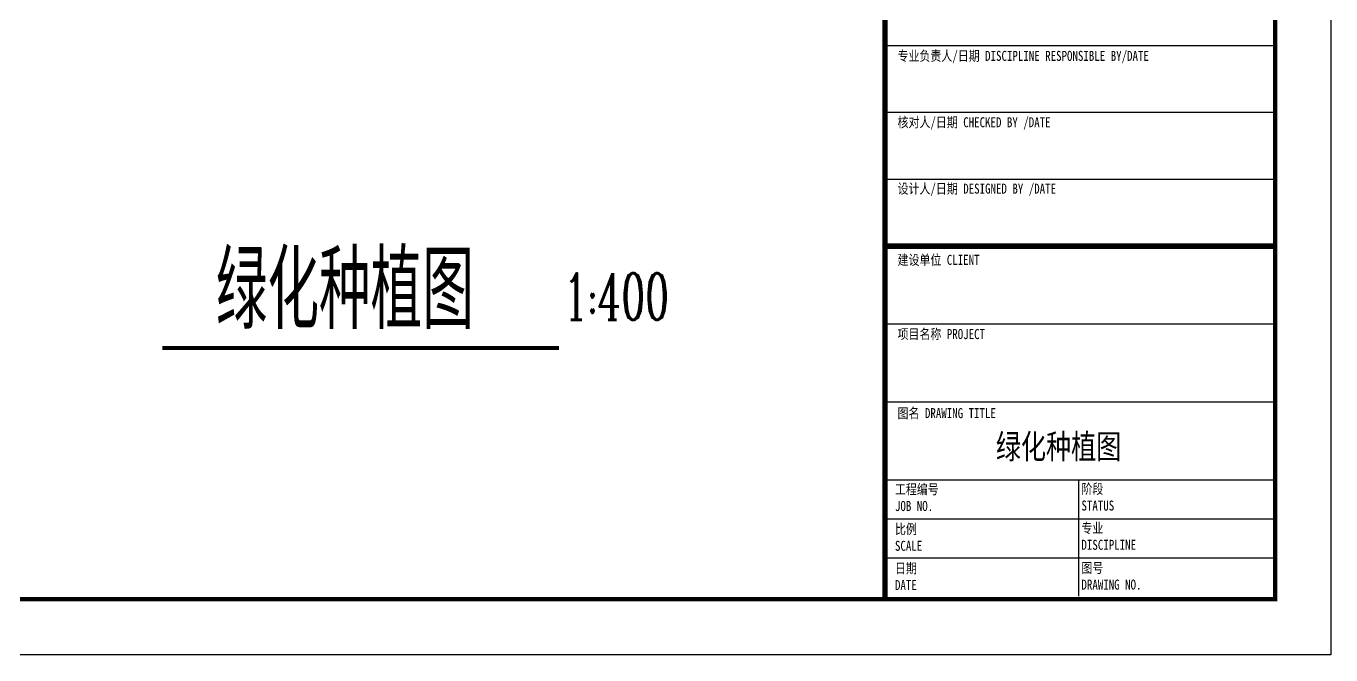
# Model space of a CAD drawing. Extents: x 1035948 to 1665131, y -158296 to 142149.
# Drawn here: x 1548077 to 1665131, y -158296 to -101856 of the extents above; entities that cross this region are included whole.
import ezdxf

# ---------------------------------------------------------------- set-up
doc = ezdxf.new("R2010")
doc.units = 0
doc.header["$LTSCALE"] = 200
doc.header["$MEASUREMENT"] = 0
doc.layers.get('0').update_dxf_attribs({"linetype": 'CONTINUOUS'})
for name, color, linetype in [('3', 7, 'CONTINUOUS'), ('PUB_TEXT', 7, 'CONTINUOUS'), ('TREE', 3, 'CONTINUOUS'), ('X1', 3, 'CONTINUOUS')]:
    doc.layers.add(name, color=color, linetype=linetype)
doc.styles.add('_HZPMK', font='txt.shx', dxfattribs={"width": 0.7, "bigfont": 'HZPMK.shx'})
doc.styles.add('_ROMANC', font='ROMANC.shx', dxfattribs={"width": 0.525})
doc.styles.add('DIM_FONT', font='SIMPLEX.shx', dxfattribs={"width": 0.8})
doc.styles.add('HZFS1', font='txt.shx', dxfattribs={"bigfont": 'HZTXT.SHX'})

msp = doc.modelspace()

# ---------------------------------------------------------------- linework, layer by layer
at = {"color": 3, "const_width": 500}
for points in [[(1625131.48832, -153296.27326), (1625131.48832, 133703.72674)], [(1625106.48832, -121617.17456), (1660131.48832, -121617.17456)]]:
    msp.add_lwpolyline(points, dxfattribs=at)
at = {"layer": '3', "color": 3}
msp.add_line((1660131.48832, -141296.27326), (1660131.48832, -153296.27326), dxfattribs=at)
at = {"layer": 'TREE', "const_width": 348}
msp.add_lwpolyline([(1560288.968, -130756.91226), (1595871.32172, -130756.91226)], dxfattribs=at)
at = {"layer": 'X1'}
for p, q in [((1625106.48832, -103585.73482), (1660131.48832, -103585.73482)), ((1625106.48832, -109585.73482), (1660131.48832, -109585.73482)), ((1625106.48832, -115585.73482), (1660131.48832, -115585.73482)), ((1625106.48832, -128585.73482), (1660131.48832, -128585.73482)), ((1625106.48832, -135585.73482), (1660131.48832, -135585.73482)), ((1625106.48832, -142585.73482), (1660131.48832, -142585.73482)), ((1642489.48141, -142585.73482), (1642489.48141, -153023.81894)), ((1625106.48832, -146085.73482), (1660131.48832, -146085.73482)), ((1625106.48832, -149585.73482), (1660131.48832, -149585.73482))]:
    msp.add_line(p, q, dxfattribs=at)
msp.add_lwpolyline([(1244631.48832, 138703.72674), (1665131.48832, 138703.72674), (1665131.48832, -158296.27326), (1244631.48832, -158296.27326)], close=True, dxfattribs=at)
at = {"layer": 'X1', "const_width": 400}
msp.add_lwpolyline([(1257131.48832, 133703.72674), (1257131.48832, -153296.27326), (1660131.48832, -153296.27326), (1660131.48832, 133703.72674), (1257131.48832, 133703.72674)], dxfattribs=at)

# ---------------------------------------------------------------- texts
at = {"style": 'HZFS1', "width": 0.9}
msp.add_text('绿化种植图 ', height=2500, dxfattribs=at).set_placement((1635077.08366, -140936.36558))
at = {"layer": 'PUB_TEXT'}
for s, height, style, width, p in [('绿化种植图 ', 6960, '_HZPMK', 0.7, (1565101.14163, -129047.97482)), ('1:400', 4176, '_ROMANC', 0.6, (1596310.91763, -128219.27601))]:
    msp.add_text(s, height=height, dxfattribs=dict(at, style=style, width=width)).set_placement(p)
at = {"layer": 'X1', "char_height": 900, "attachment_point": 1, "style": 'DIM_FONT'}
for s, insert, width in [('\\f宋体|b0|i0|c134|p2;专业负责人/日期 DISCIPLINE RESPONSIBLE BY/DATE', (1626256.90645, -104078.43952), 25522.6504835), ('\\f宋体|b0|i0|c134|p2;核对人/日期 CHECKED BY /DATE', (1626256.90645, -110036.76171), 22975), ('\\f宋体|b0|i0|c134|p2;设计人/日期 DESIGNED BY /DATE', (1626256.90645, -115995.07621), 22975), ('\\f宋体|b0|i0|c134|p2;建设单位 CLIENT', (1626256.90645, -122386.72123), 22975), ('\\f宋体|b0|i0|c134|p2;项目名称 PROJECT', (1626256.90645, -129049.20071), 22975), ('\\f宋体|b0|i0|c134|p2;图名 DRAWING TITLE', (1626256.90645, -136143.65869), 22975), ('\\f宋体|b0|i0|c134|p2;阶段 STATUS', (1642753.01368, -142939.75605), 4470), ('\\f宋体|b0|i0|c134|p2;工程编号 JOB NO.', (1626023.26978, -142981.11759), 4470), ('\\f宋体|b0|i0|c134|p2;比例 SCALE', (1626023.26978, -146551.23236), 3885), ('\\f宋体|b0|i0|c134|p2;专业 DISCIPLINE', (1642753.01368, -146464.09926), 4470), ('\\f宋体|b0|i0|c134|p2;日期 DATE', (1626023.26978, -150075.57557), 2465), ('\\f宋体|b0|i0|c134|p2;图号  DRAWING NO.', (1642753.01368, -150034.21403), 6127.6065137)]:
    msp.add_mtext(s, dxfattribs=dict(at, insert=insert, width=width))

doc.saveas('drawing.dxf')
